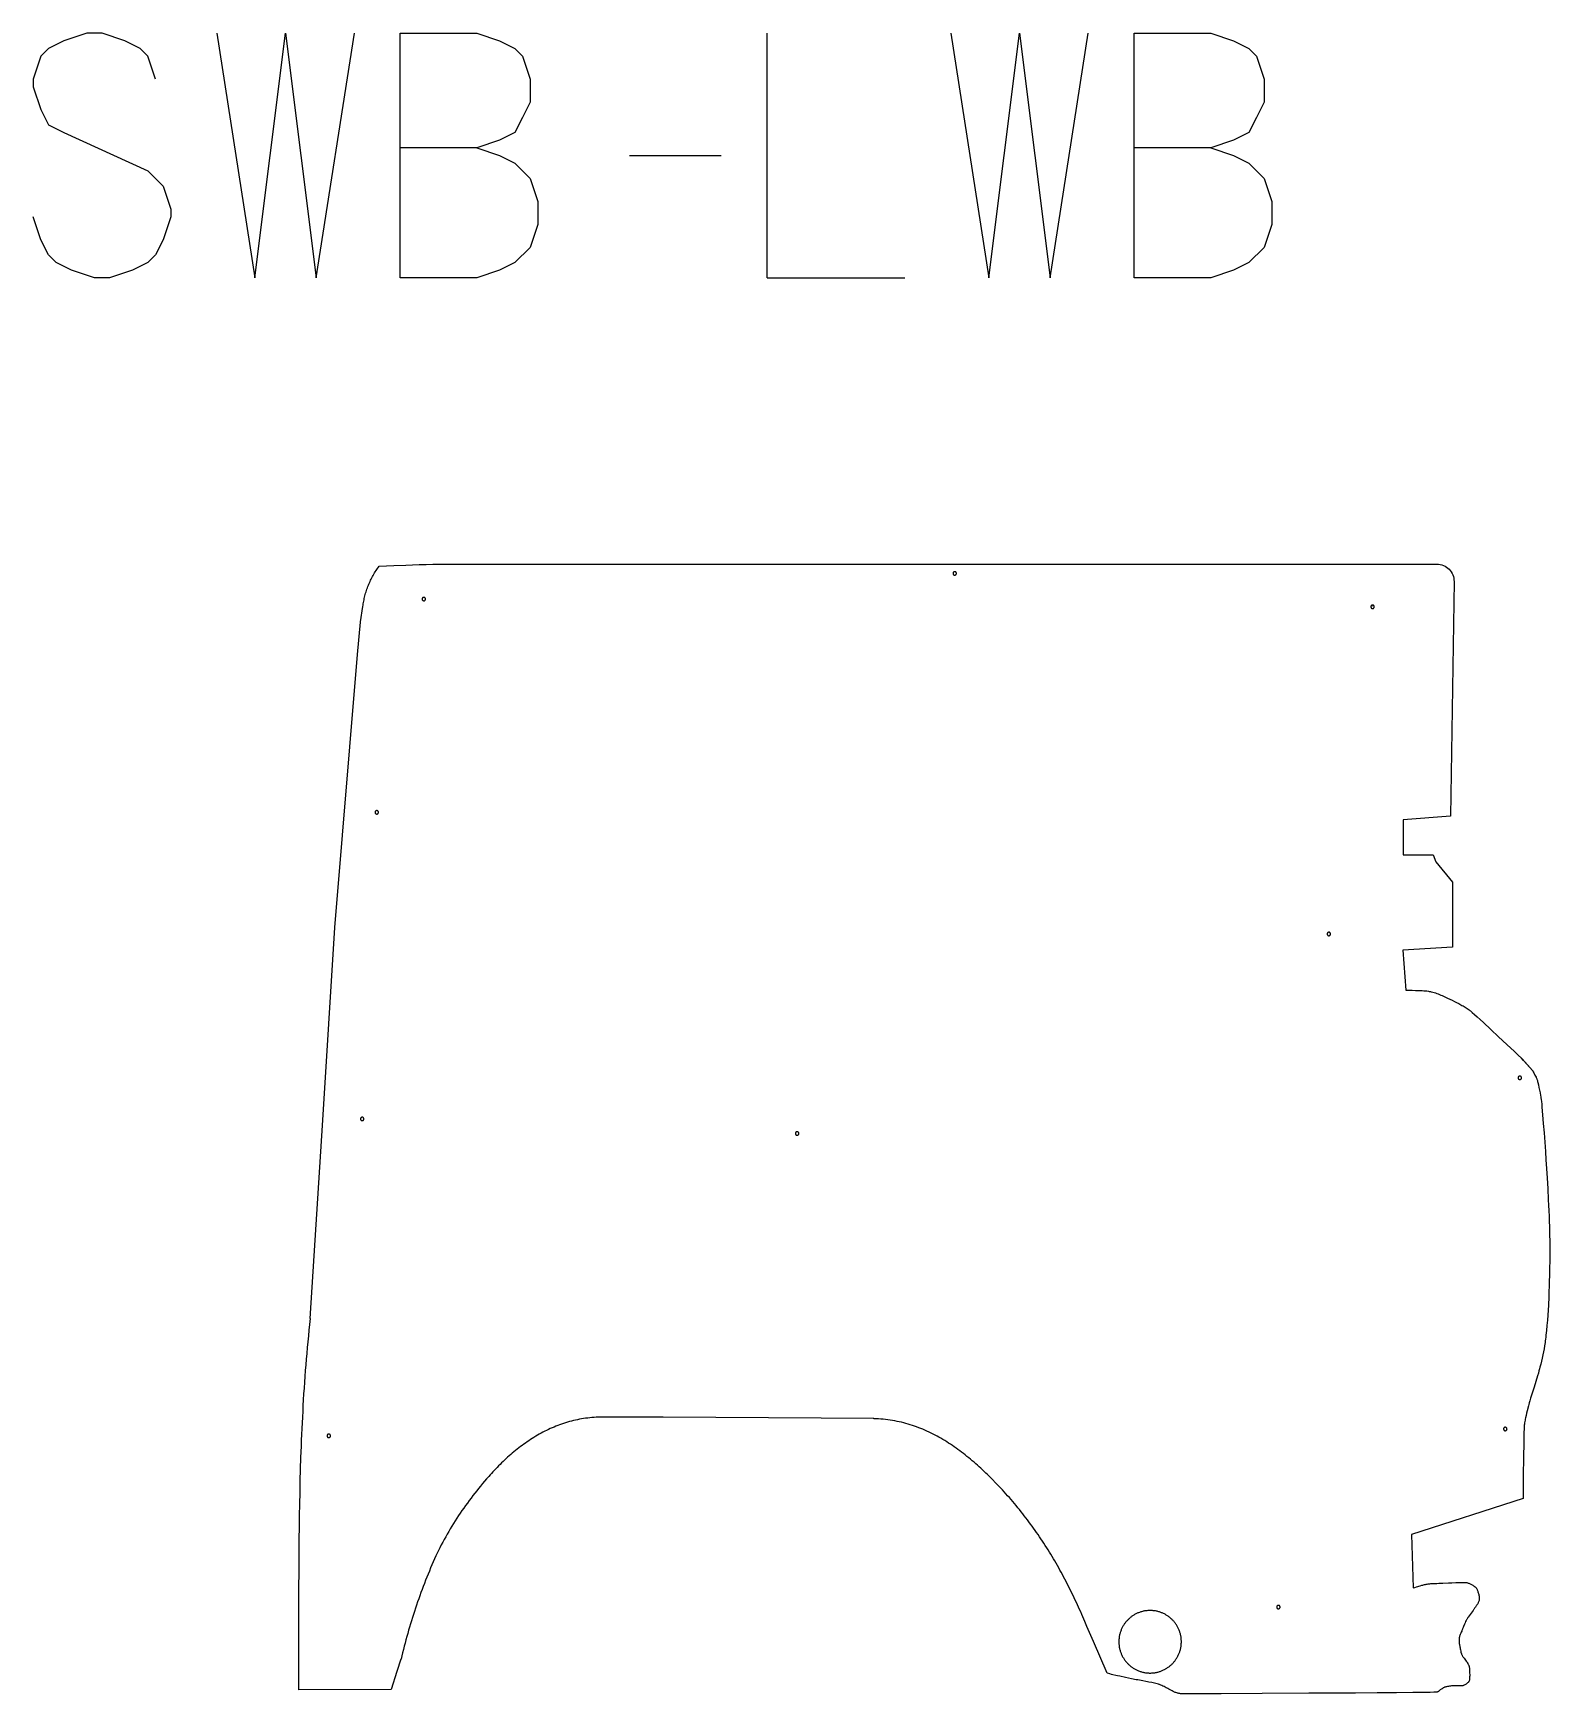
# Model space of a CAD drawing. Extents: x 149 to 7488, y 13 to 7902.
# Drawn here: x 4076 to 5847, y 5963 to 7902 of the extents above; entities that cross this region are included whole.
import ezdxf

# ---------------------------------------------------------------- set-up
doc = ezdxf.new("R2010")
doc.units = 0
doc.layers.add('Default Layer', color=1, linetype='CONTINUOUS')

msp = doc.modelspace()

# ---------------------------------------------------------------- linework, layer by layer
at = {"layer": 'Default Layer'}
for points in [[(4218.6, 7848.2), (4209.7, 7875), (4200.8, 7883.9), (4182.9, 7892.8), (4156.1, 7901.8), (4138.3, 7901.8), (4111.5, 7892.8), (4093.6, 7883.9), (4084.7, 7875), (4075.8, 7848.2), (4075.8, 7839.2), (4084.7, 7812.5), (4093.6, 7794.6), (4111.5, 7785.7), (4209.7, 7741), (4227.6, 7723.2), (4236.5, 7696.4), (4236.5, 7687.4), (4227.6, 7660.6), (4218.6, 7642.8), (4209.7, 7633.9), (4191.8, 7624.9), (4165, 7616), (4147.2, 7616), (4120.4, 7624.9), (4102.5, 7633.9), (4093.6, 7642.8), (4084.7, 7660.6), (4075.8, 7687.4)], [(4290.1, 7901.8), (4334.7, 7616), (4370.4, 7901.8), (4406.1, 7616), (4450.8, 7901.8)], [(4504.4, 7616), (4504.4, 7901.8), (4593.7, 7901.8), (4620.5, 7892.8), (4638.3, 7883.9), (4647.2, 7875), (4656.2, 7848.2), (4656.2, 7821.4), (4647.2, 7803.5), (4638.3, 7785.7), (4620.5, 7776.7), (4593.7, 7767.8), (4504.4, 7767.8)], [(4933, 7616), (4933, 7901.8)], [(5147.3, 7901.8), (5192, 7616), (5227.7, 7901.8), (5263.4, 7616), (5308, 7901.8)], [(5361.6, 7616), (5361.6, 7901.8), (5450.9, 7901.8), (5477.7, 7892.8), (5495.6, 7883.9), (5504.5, 7875), (5513.4, 7848.2), (5513.4, 7821.4), (5504.5, 7803.5), (5495.6, 7785.7), (5477.7, 7776.7), (5450.9, 7767.8), (5361.6, 7767.8)], [(4593.7, 7767.8), (4620.5, 7758.9), (4638.3, 7749.9), (4656.2, 7732.1), (4665.1, 7705.3), (4665.1, 7678.5), (4656.2, 7651.7), (4638.3, 7633.9), (4620.5, 7624.9), (4593.7, 7616), (4504.4, 7616)], [(4772.3, 7758.9), (4879.4, 7758.9)], [(5450.9, 7767.8), (5477.7, 7758.9), (5495.6, 7749.9), (5513.4, 7732.1), (5522.4, 7705.3), (5522.4, 7678.5), (5513.4, 7651.7), (5495.6, 7633.9), (5477.7, 7624.9), (5450.9, 7616), (5361.6, 7616)], [(4933, 7616), (5093.7, 7616)], [(5639.8, 7232.6), (5638.6, 7233.5)], [(5827, 6690.2), (5816.4, 6702.2), (5813.8, 6704.9)], [(4500.6, 5989), (4500.6, 5989)]]:
    msp.add_lwpolyline(points, dxfattribs=at)
msp.add_lwpolyline([(5745.1, 6038.8), (5744.9, 6038.1), (5744.7, 6037.4), (5744.4, 6036.7), (5744.1, 6036), (5743.5, 6034.7), (5743, 6033.6), (5742.6, 6032.7), (5742.3, 6031.9), (5742, 6031), (5741.7, 6030.1), (5741.5, 6029.6), (5741.4, 6029), (5741.3, 6028.5), (5741.2, 6028.1), (5741.1, 6027.4), (5741, 6026.8), (5741, 6026.1), (5741, 6025.4), (5741, 6024.8), (5741, 6024.1), (5741.1, 6023.5), (5741.1, 6022.8), (5741.3, 6021.5), (5741.5, 6020.2), (5741.9, 6017.7), (5742.1, 6016.4), (5742.3, 6015.2), (5742.6, 6014), (5742.9, 6012.7), (5743.2, 6011.5), (5743.6, 6010.3), (5743.8, 6009.7), (5744, 6009.2), (5744.2, 6008.6), (5744.5, 6008), (5744.8, 6007.4), (5745.1, 6006.8), (5745.5, 6006.2), (5745.9, 6005.6), (5746.8, 6004.3), (5747.7, 6003.1), (5749.4, 6000.9), (5750, 6000), (5750.3, 5999.6), (5750.4, 5999.3), (5751.1, 5998.3), (5751.4, 5997.8), (5751.7, 5997.3), (5752, 5996.7), (5752.3, 5996.2), (5752.5, 5995.6), (5752.6, 5995.4), (5752.7, 5995.1), (5752.8, 5994.6), (5752.9, 5994), (5753, 5993.1), (5753, 5992), (5753.1, 5990.8), (5753.2, 5989.5), (5753.3, 5988.1), (5753.3, 5986.7), (5753.4, 5985.2), (5753.4, 5983.8), (5753.3, 5982.4), (5753.3, 5981.1), (5753.2, 5980), (5753.2, 5979.4), (5753.1, 5978.9), (5753, 5978.5), (5752.9, 5978.1), (5752.8, 5977.8), (5752.7, 5977.5), (5752.5, 5977.1), (5752.2, 5976.7), (5751.9, 5976.3), (5751.6, 5976), (5751, 5975.5), (5750.5, 5975), (5750, 5974.7), (5749.7, 5974.4), (5749.3, 5974.1), (5748.4, 5973.6), (5747.6, 5973.2), (5746.8, 5972.8), (5746, 5972.4), (5745.6, 5972.3), (5745.3, 5972.2), (5745, 5972.1), (5744.6, 5972.1), (5743.9, 5972), (5743.2, 5971.9), (5742.5, 5971.9), (5741.8, 5971.9), (5741.1, 5971.9), (5740.4, 5971.9), (5739.6, 5971.9), (5738.7, 5971.9), (5736.5, 5972), (5735.4, 5972), (5734.2, 5972), (5733.1, 5972), (5732, 5971.9), (5731, 5971.8), (5729.8, 5971.6), (5728.7, 5971.4), (5727.6, 5971.2), (5726.5, 5971), (5725.6, 5970.8), (5724.7, 5970.6), (5724.1, 5970.4), (5723.6, 5970.2), (5723, 5969.9), (5722.5, 5969.6), (5722, 5969.4), (5721.1, 5968.7), (5720.1, 5968.1), (5719.9, 5967.9), (5719.6, 5967.7), (5719.1, 5967.3), (5717.9, 5966.3), (5717.2, 5965.8), (5716.9, 5965.5), (5716.5, 5965.3), (5716.2, 5965.1), (5715.8, 5964.9), (5715.5, 5964.7), (5715.1, 5964.6), (5714.8, 5964.6), (5714.1, 5964.5), (5711.5, 5964.5), (5707.3, 5964.4), (5701.8, 5964.3), (5687, 5964.2), (5667.8, 5964), (5645.3, 5963.8), (5620.1, 5963.7), (5565.5, 5963.4), (5510.9, 5963.1), (5463.1, 5962.9), (5443.9, 5962.8), (5429, 5962.8), (5419.3, 5962.8), (5416.6, 5962.8), (5415.6, 5962.8), (5414.7, 5963), (5413.8, 5963.1), (5413, 5963.4), (5412.1, 5963.6), (5411.3, 5963.9), (5410.4, 5964.1), (5409.6, 5964.4), (5408.8, 5964.8), (5407.9, 5965.1), (5407, 5965.6), (5406.1, 5966.1), (5405.1, 5966.6), (5403, 5967.7), (5402, 5968.3), (5401, 5968.8), (5400, 5969.3), (5398.9, 5969.9), (5396.5, 5971.2), (5395.2, 5971.8), (5393.9, 5972.4), (5392.6, 5973), (5392, 5973.3), (5391.3, 5973.5), (5390.7, 5973.7), (5390, 5973.9), (5388.5, 5974.3), (5387, 5974.7), (5385.3, 5975.1), (5383.7, 5975.5), (5382, 5975.8), (5378.7, 5976.5), (5377, 5976.8), (5375.3, 5977.2), (5371.5, 5977.8), (5367.6, 5978.5), (5365.7, 5978.9), (5363.8, 5979.2), (5358.6, 5980.3), (5351.6, 5981.8), (5344.8, 5983.2), (5342.2, 5983.8), (5340.3, 5984.2), (5336.7, 5985.1), (5335, 5985.5), (5333.2, 5986), (5331.7, 5986.4), (5330.2, 5986.9), (5330, 5986.9), (5313.9, 6023.8), (5306.2, 6041.4), (5303.9, 6047), (5302.7, 6049.9), (5301.5, 6052.7), (5300.3, 6055.5), (5299.1, 6058.3), (5297.9, 6061.1), (5296.6, 6063.8), (5295.4, 6066.6), (5294.1, 6069.4), (5292.8, 6072.1), (5291.5, 6074.9), (5290.2, 6077.7), (5288.9, 6080.4), (5287.6, 6083.1), (5286.2, 6085.8), (5284.8, 6088.6), (5283.5, 6091.3), (5282.1, 6094), (5280.7, 6096.7), (5279.2, 6099.3), (5277.8, 6102), (5276.3, 6104.7), (5274.9, 6107.3), (5273.4, 6110), (5271.9, 6112.6), (5270.4, 6115.3), (5268.8, 6117.9), (5267.3, 6120.5), (5265.7, 6123.1), (5264.2, 6125.7), (5262.6, 6128.3), (5261, 6130.8), (5259.4, 6133.4), (5257.7, 6136), (5256.1, 6138.5), (5254.4, 6141), (5252.7, 6143.6), (5251, 6146.1), (5249.3, 6148.6), (5247.6, 6151.1), (5245.9, 6153.6), (5244.1, 6156), (5242.3, 6158.5), (5240.5, 6160.9), (5238.7, 6163.4), (5236.9, 6165.8), (5235.1, 6168.2), (5233.2, 6170.6), (5231.4, 6173), (5229.5, 6175.4), (5227.6, 6177.8), (5225.6, 6180.1), (5223.7, 6182.5), (5221.8, 6184.8), (5219.8, 6187.2), (5217.8, 6189.5), (5215.8, 6191.8), (5213.8, 6194.1), (5211.8, 6196.3), (5209.7, 6198.6), (5207.6, 6200.8), (5205.5, 6203.1), (5203.4, 6205.3), (5199.7, 6209.2), (5196, 6213), (5194.1, 6214.9), (5192.2, 6216.8), (5190.2, 6218.7), (5188.3, 6220.5), (5186.4, 6222.4), (5184.4, 6224.2), (5182.4, 6226.1), (5180.5, 6227.9), (5178.5, 6229.7), (5176.5, 6231.4), (5174.5, 6233.2), (5172.4, 6234.9), (5170.4, 6236.6), (5168.3, 6238.3), (5166.3, 6240), (5164.2, 6241.7), (5162.1, 6243.3), (5160, 6244.9), (5157.9, 6246.5), (5155.7, 6248.1), (5153.6, 6249.7), (5151.4, 6251.2), (5149.3, 6252.7), (5147.1, 6254.1), (5144.9, 6255.6), (5142.6, 6257), (5140.4, 6258.4), (5138.2, 6259.7), (5135.9, 6261.1), (5133.6, 6262.4), (5131.3, 6263.6), (5129, 6264.9), (5126.7, 6266.1), (5124.3, 6267.2), (5122, 6268.4), (5119.6, 6269.5), (5117.2, 6270.5), (5114.8, 6271.6), (5112.4, 6272.6), (5109.9, 6273.5), (5107.5, 6274.5), (5105, 6275.3), (5102.5, 6276.2), (5100, 6277), (5097.5, 6277.7), (5094.9, 6278.5), (5092.4, 6279.1), (5089.8, 6279.8), (5087.2, 6280.4), (5084.6, 6280.9), (5081.9, 6281.4), (5079.3, 6281.9), (5076.6, 6282.3), (5073.9, 6282.7), (5071.2, 6283), (5068.5, 6283.3), (5065.8, 6283.5), (5063, 6283.7), (5060.2, 6283.8), (5057.4, 6283.9), (5057.4, 6284.2), (4811.5, 6285.7), (4740.7, 6285.7), (4738.2, 6285.7), (4735.7, 6285.7), (4733.2, 6285.6), (4730.7, 6285.4), (4728.3, 6285.3), (4725.8, 6285), (4723.4, 6284.8), (4720.9, 6284.5), (4718.5, 6284.1), (4716.1, 6283.7), (4713.7, 6283.3), (4711.4, 6282.8), (4709, 6282.3), (4706.7, 6281.8), (4704.3, 6281.2), (4702, 6280.6), (4699.7, 6279.9), (4697.4, 6279.2), (4695.1, 6278.5), (4692.9, 6277.7), (4690.6, 6276.9), (4688.4, 6276.1), (4686.2, 6275.2), (4684, 6274.3), (4681.8, 6273.3), (4679.6, 6272.4), (4677.4, 6271.4), (4675.3, 6270.3), (4673.1, 6269.3), (4671, 6268.2), (4668.9, 6267), (4666.8, 6265.9), (4664.7, 6264.7), (4662.7, 6263.5), (4660.6, 6262.2), (4658.6, 6261), (4656.5, 6259.7), (4654.5, 6258.3), (4652.5, 6257), (4650.6, 6255.6), (4648.6, 6254.2), (4646.7, 6252.8), (4644.7, 6251.4), (4642.8, 6249.9), (4640.9, 6248.4), (4639, 6246.9), (4637.1, 6245.3), (4635.3, 6243.8), (4633.4, 6242.2), (4631.6, 6240.6), (4629.8, 6239), (4628, 6237.4), (4626.2, 6235.7), (4624.5, 6234), (4622.7, 6232.4), (4621, 6230.7), (4619.3, 6228.9), (4617.6, 6227.2), (4615.9, 6225.4), (4614.2, 6223.7), (4612.5, 6221.9), (4610.9, 6220.1), (4609.3, 6218.3), (4607.7, 6216.5), (4605.3, 6213.7), (4602.9, 6211), (4600.6, 6208.2), (4598.3, 6205.4), (4596, 6202.6), (4593.7, 6199.8), (4591.5, 6197), (4589.3, 6194.2), (4587.1, 6191.3), (4584.9, 6188.4), (4582.8, 6185.5), (4580.6, 6182.6), (4578.6, 6179.7), (4576.5, 6176.7), (4574.5, 6173.7), (4572.5, 6170.8), (4570.5, 6167.8), (4568.5, 6164.7), (4566.6, 6161.7), (4564.7, 6158.6), (4562.9, 6155.5), (4561.1, 6152.4), (4559.3, 6149.3), (4557.5, 6146.2), (4555.8, 6143), (4554.1, 6139.8), (4552.4, 6136.7), (4550.8, 6133.4), (4549.2, 6130.2), (4547.6, 6126.9), (4546.1, 6123.7), (4544.6, 6120.3), (4543, 6116.8), (4541.5, 6113.2), (4539.9, 6109.7), (4538.4, 6106.1), (4537, 6102.5), (4535.5, 6098.9), (4534.1, 6095.3), (4532.7, 6091.7), (4531.3, 6088.1), (4529.9, 6084.5), (4528.6, 6080.9), (4527.3, 6077.3), (4526, 6073.6), (4524.7, 6070), (4523.4, 6066.4), (4522.2, 6062.7), (4521, 6059), (4519.8, 6055.4), (4518.7, 6051.7), (4517.5, 6048), (4516.4, 6044.3), (4515.3, 6040.6), (4514.2, 6036.9), (4513.1, 6033.2), (4512.1, 6029.5), (4511.1, 6025.8), (4510.1, 6022), (4509.1, 6018.3), (4508.2, 6014.5), (4507.2, 6010.8), (4506.3, 6007), (4505.4, 6003.2), (4505.2, 6003.3), (4500.6, 5989), (4493.7, 5967.7), (4385.8, 5967.4), (4385.8, 5980.9), (4385.9, 5994.5), (4386, 6021.6), (4386, 6048.7), (4386.1, 6075.9), (4386.1, 6089.4), (4386.2, 6103), (4386.3, 6116.5), (4386.4, 6130.1), (4386.5, 6143.7), (4386.7, 6157.2), (4386.8, 6170.8), (4387.1, 6184.3), (4387.4, 6197.9), (4387.7, 6211.4), (4388, 6225), (4388.5, 6238.5), (4388.7, 6245.3), (4389, 6252.1), (4389.2, 6258.9), (4389.5, 6265.6), (4389.8, 6272.4), (4390.2, 6279.2), (4390.5, 6285.9), (4390.9, 6292.7), (4391.2, 6299.5), (4391.6, 6306.2), (4392, 6313), (4392.5, 6319.8), (4392.9, 6326.5), (4393.4, 6333.3), (4393.9, 6340.1), (4394.5, 6346.8), (4395, 6353.6), (4395.6, 6360.3), (4396.2, 6367.1), (4396.8, 6373.9), (4397.5, 6380.6), (4398.1, 6387.4), (4398.9, 6394.1), (4399.6, 6400.9), (4399.4, 6400.9), (4414, 6632.5), (4428.2, 6857.7), (4454.5, 7176.3), (4457.9, 7213.9), (4458, 7214.5), (4460.9, 7232.2), (4461.1, 7233.8), (4461.3, 7235.4), (4461.5, 7237), (4461.8, 7238.6), (4462.1, 7240.2), (4462.4, 7241.8), (4462.8, 7243.3), (4463.2, 7244.9), (4463.6, 7246.4), (4464, 7248), (4464.5, 7249.5), (4465, 7251.1), (4465.5, 7252.6), (4466, 7254.1), (4466.6, 7255.6), (4467.2, 7257.1), (4467.8, 7258.6), (4468.4, 7260.1), (4469.1, 7261.5), (4469.8, 7263), (4470.5, 7264.4), (4471.2, 7265.9), (4472, 7267.3), (4472.8, 7268.7), (4473.6, 7270.1), (4474.4, 7271.5), (4475.3, 7272.9), (4476.1, 7274.2), (4477, 7275.6), (4478, 7276.9), (4478.9, 7278.2), (4479.9, 7279.5), (4488.4, 7279.8), (4496.9, 7280.1), (4511.1, 7280.7), (4518.9, 7281), (4526.7, 7281.2), (4534.5, 7281.4), (4542.3, 7281.6), (4548.1, 7281.7), (4551.3, 7281.7), (4557.2, 7281.7), (4570.8, 7281.7), (4584.4, 7281.8), (4607.9, 7281.8), (4631.4, 7281.8), (4685.3, 7281.7), (4739.1, 7281.7), (4793, 7281.6), (4846.9, 7281.6), (5151.5, 7281.6), (5715.1, 7281.8, -0.418814), (5735.1, 7261.5), (5730.9, 6987.6), (5675.7, 6983.4), (5675.7, 6942.5), (5710.8, 6942.5), (5714, 6934.2), (5733.4, 6910.4), (5733.4, 6834.4), (5675.2, 6831.2), (5678.7, 6784.5), (5680.6, 6784.4), (5682.5, 6784.3), (5684.4, 6784.2), (5686.4, 6784.2), (5690.3, 6784.1), (5694.2, 6784), (5696.1, 6783.9), (5698, 6783.8), (5699.9, 6783.7), (5701.7, 6783.5), (5703.5, 6783.4), (5705.3, 6783.1), (5706.2, 6783), (5707, 6782.8), (5707.8, 6782.7), (5708.6, 6782.5), (5710.2, 6782.1), (5711.8, 6781.6), (5713.5, 6781.1), (5715.1, 6780.5), (5716.7, 6779.9), (5718.3, 6779.3), (5719.9, 6778.7), (5721.4, 6778), (5723, 6777.3), (5724.5, 6776.6), (5727.5, 6775.2), (5732.9, 6772.5), (5735.5, 6771.2), (5738.1, 6770), (5740.6, 6768.7), (5743.1, 6767.3), (5744.4, 6766.6), (5745.6, 6765.9), (5746.8, 6765.2), (5748.1, 6764.5), (5749.3, 6763.7), (5750.5, 6762.9), (5751.6, 6762.1), (5752.8, 6761.3), (5753.4, 6760.8), (5754.3, 6760.2), (5755.2, 6759.3), (5756.3, 6758.4), (5759, 6756.1), (5762.1, 6753.3), (5765.6, 6750.1), (5769.4, 6746.5), (5778, 6738.5), (5787.2, 6729.9), (5796.6, 6721.1), (5805.6, 6712.6), (5809.9, 6708.6), (5813.8, 6704.9), (5814.2, 6704.6), (5814.6, 6704.3), (5820.8, 6697.3), (5826.9, 6690.4), (5826.9, 6690.3), (5827, 6690.2), (5827.6, 6689), (5828.3, 6687.8), (5829.6, 6685.3), (5830.3, 6684.1), (5830.9, 6682.8), (5831.2, 6682.2), (5831.5, 6681.6), (5831.7, 6680.9), (5831.9, 6680.3), (5832.2, 6679.6), (5832.5, 6678.7), (5832.7, 6677.6), (5833, 6676.5), (5833.7, 6673.8), (5834.3, 6670.9), (5835, 6667.7), (5835.6, 6664.6), (5836.2, 6661.5), (5836.4, 6660), (5836.6, 6658.6), (5836.9, 6656.8), (5837.1, 6654.3), (5837.5, 6651.2), (5837.8, 6647.6), (5838.6, 6638.8), (5839.4, 6628.7), (5840.3, 6617.8), (5841.1, 6606.7), (5841.9, 6596), (5842.5, 6586.2), (5843.2, 6576.3), (5843.8, 6564.9), (5844.5, 6552.6), (5845.2, 6539.7), (5845.5, 6533.3), (5845.8, 6526.8), (5846.1, 6520.5), (5846.3, 6514.4), (5846.5, 6508.4), (5846.7, 6502.7), (5846.8, 6497.4), (5846.9, 6492.4), (5846.9, 6487.6), (5847, 6482.5), (5847, 6477.3), (5846.9, 6472), (5846.9, 6466.6), (5846.8, 6461.2), (5846.7, 6455.8), (5846.5, 6450.5), (5846.4, 6445.3), (5846.3, 6440.3), (5846, 6431.1), (5845.8, 6426.9), (5845.7, 6423), (5845.5, 6419.6), (5845.3, 6416.6), (5845, 6410.9), (5844.6, 6405), (5844.1, 6398.9), (5843.6, 6392.9), (5843.1, 6387.1), (5842.5, 6381.7), (5842.2, 6379.2), (5841.9, 6376.9), (5841.7, 6374.8), (5841.4, 6372.8), (5840.8, 6369.2), (5840.2, 6365.6), (5839.5, 6362), (5838.8, 6358.4), (5838.1, 6354.8), (5837.3, 6351.2), (5836.4, 6347.6), (5835.5, 6344), (5835, 6342.1), (5834.3, 6339.7), (5833.6, 6337), (5832.7, 6334), (5830.7, 6327.6), (5828.6, 6320.7), (5826.5, 6314), (5824.5, 6307.8), (5823.7, 6305), (5823, 6302.6), (5822.4, 6300.6), (5821.9, 6298.9), (5820.5, 6293.3), (5819.9, 6290.5), (5819.2, 6287.7), (5818.6, 6284.9), (5818.3, 6283.5), (5818.1, 6282.1), (5817.8, 6280.7), (5817.6, 6279.3), (5817.4, 6277.8), (5817.2, 6276.4), (5817.2, 6275.6), (5817.1, 6274.5), (5817, 6271.7), (5816.8, 6268.1), (5816.7, 6263.8), (5816.6, 6258.9), (5816.5, 6253.5), (5816.3, 6241.4), (5816, 6215.1), (5815.9, 6202.3), (5815.7, 6190.7), (5685.4, 6148.8), (5687.3, 6086.4), (5689.4, 6087), (5691.4, 6087.6), (5695.5, 6088.9), (5697.6, 6089.5), (5698.6, 6089.8), (5699.6, 6090), (5700.7, 6090.3), (5701.7, 6090.5), (5702.7, 6090.7), (5703.8, 6090.9), (5704.9, 6091.1), (5705.9, 6091.2), (5707, 6091.3), (5708.2, 6091.4), (5709.3, 6091.5), (5710.4, 6091.5), (5712.7, 6091.6), (5715.1, 6091.7), (5717.4, 6091.8), (5719.7, 6091.8), (5722, 6091.9), (5728.5, 6092.2), (5732.7, 6092.4), (5737.1, 6092.6), (5741.3, 6092.7), (5745, 6092.8), (5746.5, 6092.8), (5747.8, 6092.8), (5748.7, 6092.8), (5749.1, 6092.8), (5749.3, 6092.7), (5750.2, 6092.6), (5751, 6092.4), (5751.8, 6092.1), (5752.6, 6091.8), (5753.3, 6091.5), (5754.1, 6091.1), (5754.9, 6090.8), (5755.6, 6090.4), (5756.4, 6089.9), (5757.2, 6089.5), (5758, 6089), (5758.8, 6088.4), (5759.2, 6088.1), (5759.5, 6087.8), (5759.9, 6087.5), (5760.3, 6087.2), (5760.6, 6086.8), (5760.9, 6086.5), (5761.2, 6086.1), (5761.4, 6085.7), (5761.7, 6085.3), (5762, 6084.7), (5762.3, 6084.1), (5762.5, 6083.3), (5762.8, 6082.5), (5763.1, 6081.7), (5763.4, 6080.8), (5763.6, 6079.8), (5763.9, 6078.8), (5764.1, 6077.9), (5764.3, 6076.9), (5764.4, 6075.9), (5764.5, 6075), (5764.5, 6074), (5764.5, 6073.6), (5764.5, 6073.2), (5764.5, 6072.8), (5764.4, 6072.4), (5764.3, 6072), (5764.3, 6071.6), (5764.1, 6070.9), (5763.8, 6070.1), (5763.5, 6069.4), (5763.2, 6068.7), (5762.8, 6068), (5762.4, 6067.3), (5761.9, 6066.7), (5761.5, 6066), (5761, 6065.4), (5760.1, 6064.1), (5759.1, 6062.8), (5758.7, 6062.1), (5758.3, 6061.4), (5757.8, 6060.8), (5757.4, 6060), (5756.3, 6058.6), (5755.2, 6057), (5754.1, 6055.5), (5752.9, 6053.9), (5751.8, 6052.4), (5751.3, 6051.7), (5750.9, 6051), (5750.4, 6050.3), (5750, 6049.6), (5749.7, 6049), (5749.3, 6048.3), (5748.7, 6047), (5748, 6045.6), (5747.4, 6044.2), (5746.3, 6041.5), (5745.7, 6040.1), (5745.1, 6038.8)], format="xyb", close=True, dxfattribs=at)
for points in [[(5150, 7271), (5150, 7270.8), (5150, 7270.6), (5150, 7270.4), (5150.1, 7270.2), (5150.2, 7270), (5150.3, 7269.9), (5150.4, 7269.7), (5150.5, 7269.6), (5150.7, 7269.5), (5150.8, 7269.3), (5151, 7269.2), (5151.2, 7269.2), (5151.4, 7269.1), (5151.6, 7269), (5151.8, 7269), (5152, 7269), (5152.2, 7269), (5152.4, 7269), (5152.6, 7269.1), (5152.7, 7269.2), (5152.9, 7269.2), (5153.1, 7269.3), (5153.2, 7269.5), (5153.4, 7269.6), (5153.5, 7269.7), (5153.6, 7269.9), (5153.7, 7270), (5153.8, 7270.2), (5153.9, 7270.4), (5153.9, 7270.6), (5153.9, 7270.8), (5154, 7271), (5153.9, 7271.2), (5153.9, 7271.4), (5153.9, 7271.6), (5153.8, 7271.8), (5153.7, 7272), (5153.6, 7272.1), (5153.5, 7272.3), (5153.4, 7272.4), (5153.2, 7272.5), (5153.1, 7272.7), (5152.9, 7272.8), (5152.7, 7272.8), (5152.6, 7272.9), (5152.4, 7273), (5152.2, 7273), (5152, 7273), (5151.8, 7273), (5151.6, 7273), (5151.4, 7272.9), (5151.2, 7272.8), (5151, 7272.8), (5150.8, 7272.7), (5150.7, 7272.5), (5150.5, 7272.4), (5150.4, 7272.3), (5150.3, 7272.1), (5150.2, 7272), (5150.1, 7271.8), (5150, 7271.6), (5150, 7271.4), (5150, 7271.2), (5150, 7271)], [(4530, 7241), (4530, 7240.8), (4530, 7240.6), (4530, 7240.4), (4530.1, 7240.2), (4530.2, 7240), (4530.3, 7239.9), (4530.4, 7239.7), (4530.5, 7239.6), (4530.7, 7239.5), (4530.8, 7239.3), (4531, 7239.2), (4531.2, 7239.2), (4531.4, 7239.1), (4531.6, 7239), (4531.8, 7239), (4532, 7239), (4532.2, 7239), (4532.4, 7239), (4532.6, 7239.1), (4532.7, 7239.2), (4532.9, 7239.2), (4533.1, 7239.3), (4533.2, 7239.5), (4533.4, 7239.6), (4533.5, 7239.7), (4533.6, 7239.9), (4533.7, 7240), (4533.8, 7240.2), (4533.9, 7240.4), (4533.9, 7240.6), (4533.9, 7240.8), (4534, 7241), (4533.9, 7241.2), (4533.9, 7241.4), (4533.9, 7241.6), (4533.8, 7241.8), (4533.7, 7242), (4533.6, 7242.1), (4533.5, 7242.3), (4533.4, 7242.4), (4533.2, 7242.5), (4533.1, 7242.7), (4532.9, 7242.8), (4532.7, 7242.8), (4532.6, 7242.9), (4532.4, 7243), (4532.2, 7243), (4532, 7243), (4531.8, 7243), (4531.6, 7243), (4531.4, 7242.9), (4531.2, 7242.8), (4531, 7242.8), (4530.8, 7242.7), (4530.7, 7242.5), (4530.5, 7242.4), (4530.4, 7242.3), (4530.3, 7242.1), (4530.2, 7242), (4530.1, 7241.8), (4530, 7241.6), (4530, 7241.4), (4530, 7241.2), (4530, 7241)], [(5638, 7232), (5638, 7231.8), (5638, 7231.6), (5638, 7231.4), (5638.1, 7231.2), (5638.2, 7231), (5638.3, 7230.9), (5638.4, 7230.7), (5638.5, 7230.6), (5638.7, 7230.5), (5638.8, 7230.3), (5639, 7230.2), (5639.2, 7230.2), (5639.4, 7230.1), (5639.6, 7230), (5639.8, 7230), (5640, 7230), (5640.2, 7230), (5640.4, 7230), (5640.6, 7230.1), (5640.7, 7230.2), (5640.9, 7230.2), (5641.1, 7230.3), (5641.2, 7230.5), (5641.4, 7230.6), (5641.5, 7230.7), (5641.6, 7230.9), (5641.7, 7231), (5641.8, 7231.2), (5641.9, 7231.4), (5641.9, 7231.6), (5641.9, 7231.8), (5642, 7232), (5641.9, 7232.2), (5641.9, 7232.4), (5641.9, 7232.6), (5641.8, 7232.8), (5641.7, 7233), (5641.6, 7233.1), (5641.5, 7233.3), (5641.4, 7233.4), (5641.2, 7233.5), (5641.1, 7233.7), (5640.9, 7233.8), (5640.7, 7233.8), (5640.6, 7233.9), (5640.4, 7234), (5640.2, 7234), (5640, 7234), (5639.8, 7234), (5639.6, 7234), (5639.4, 7233.9), (5639.2, 7233.8), (5639, 7233.8), (5638.8, 7233.7), (5638.7, 7233.5), (5638.5, 7233.4), (5638.4, 7233.3), (5638.3, 7233.1), (5638.2, 7233), (5638.1, 7232.8), (5638, 7232.6), (5638, 7232.4), (5638, 7232.2), (5638, 7232)], [(4475, 6992), (4475, 6991.8), (4475, 6991.6), (4475, 6991.4), (4475.1, 6991.2), (4475.2, 6991), (4475.3, 6990.9), (4475.4, 6990.7), (4475.5, 6990.6), (4475.7, 6990.5), (4475.8, 6990.3), (4476, 6990.2), (4476.2, 6990.2), (4476.4, 6990.1), (4476.6, 6990), (4476.8, 6990), (4477, 6990), (4477.2, 6990), (4477.4, 6990), (4477.6, 6990.1), (4477.7, 6990.2), (4477.9, 6990.2), (4478.1, 6990.3), (4478.2, 6990.5), (4478.4, 6990.6), (4478.5, 6990.7), (4478.6, 6990.9), (4478.7, 6991), (4478.8, 6991.2), (4478.9, 6991.4), (4478.9, 6991.6), (4478.9, 6991.8), (4479, 6992), (4478.9, 6992.2), (4478.9, 6992.4), (4478.9, 6992.6), (4478.8, 6992.8), (4478.7, 6993), (4478.6, 6993.1), (4478.5, 6993.3), (4478.4, 6993.4), (4478.2, 6993.5), (4478.1, 6993.7), (4477.9, 6993.8), (4477.7, 6993.8), (4477.6, 6993.9), (4477.4, 6994), (4477.2, 6994), (4477, 6994), (4476.8, 6994), (4476.6, 6994), (4476.4, 6993.9), (4476.2, 6993.8), (4476, 6993.8), (4475.8, 6993.7), (4475.7, 6993.5), (4475.5, 6993.4), (4475.4, 6993.3), (4475.3, 6993.1), (4475.2, 6993), (4475.1, 6992.8), (4475, 6992.6), (4475, 6992.4), (4475, 6992.2), (4475, 6992)], [(5587, 6850), (5587, 6849.8), (5587, 6849.6), (5587, 6849.4), (5587.1, 6849.2), (5587.2, 6849), (5587.3, 6848.9), (5587.4, 6848.7), (5587.5, 6848.6), (5587.7, 6848.5), (5587.8, 6848.3), (5588, 6848.2), (5588.2, 6848.2), (5588.4, 6848.1), (5588.6, 6848), (5588.8, 6848), (5589, 6848), (5589.2, 6848), (5589.4, 6848), (5589.6, 6848.1), (5589.7, 6848.2), (5589.9, 6848.2), (5590.1, 6848.3), (5590.2, 6848.5), (5590.4, 6848.6), (5590.5, 6848.7), (5590.6, 6848.9), (5590.7, 6849), (5590.8, 6849.2), (5590.9, 6849.4), (5590.9, 6849.6), (5590.9, 6849.8), (5591, 6850), (5590.9, 6850.2), (5590.9, 6850.4), (5590.9, 6850.6), (5590.8, 6850.8), (5590.7, 6851), (5590.6, 6851.1), (5590.5, 6851.3), (5590.4, 6851.4), (5590.2, 6851.5), (5590.1, 6851.7), (5589.9, 6851.8), (5589.7, 6851.8), (5589.6, 6851.9), (5589.4, 6852), (5589.2, 6852), (5589, 6852), (5588.8, 6852), (5588.6, 6852), (5588.4, 6851.9), (5588.2, 6851.8), (5588, 6851.8), (5587.8, 6851.7), (5587.7, 6851.5), (5587.5, 6851.4), (5587.4, 6851.3), (5587.3, 6851.1), (5587.2, 6851), (5587.1, 6850.8), (5587, 6850.6), (5587, 6850.4), (5587, 6850.2), (5587, 6850)], [(5810, 6682), (5810, 6681.8), (5810, 6681.6), (5810, 6681.4), (5810.1, 6681.2), (5810.2, 6681), (5810.3, 6680.9), (5810.4, 6680.7), (5810.5, 6680.6), (5810.7, 6680.5), (5810.8, 6680.3), (5811, 6680.2), (5811.2, 6680.2), (5811.4, 6680.1), (5811.6, 6680), (5811.8, 6680), (5812, 6680), (5812.2, 6680), (5812.4, 6680), (5812.6, 6680.1), (5812.7, 6680.2), (5812.9, 6680.2), (5813.1, 6680.3), (5813.2, 6680.5), (5813.4, 6680.6), (5813.5, 6680.7), (5813.6, 6680.9), (5813.7, 6681), (5813.8, 6681.2), (5813.9, 6681.4), (5813.9, 6681.6), (5813.9, 6681.8), (5814, 6682), (5813.9, 6682.2), (5813.9, 6682.4), (5813.9, 6682.6), (5813.8, 6682.8), (5813.7, 6683), (5813.6, 6683.1), (5813.5, 6683.3), (5813.4, 6683.4), (5813.2, 6683.5), (5813.1, 6683.7), (5812.9, 6683.8), (5812.7, 6683.8), (5812.6, 6683.9), (5812.4, 6684), (5812.2, 6684), (5812, 6684), (5811.8, 6684), (5811.6, 6684), (5811.4, 6683.9), (5811.2, 6683.8), (5811, 6683.8), (5810.8, 6683.7), (5810.7, 6683.5), (5810.5, 6683.4), (5810.4, 6683.3), (5810.3, 6683.1), (5810.2, 6683), (5810.1, 6682.8), (5810, 6682.6), (5810, 6682.4), (5810, 6682.2), (5810, 6682)], [(4458, 6634), (4458, 6633.8), (4458, 6633.6), (4458, 6633.4), (4458.1, 6633.2), (4458.2, 6633), (4458.3, 6632.9), (4458.4, 6632.7), (4458.5, 6632.6), (4458.7, 6632.5), (4458.8, 6632.3), (4459, 6632.2), (4459.2, 6632.2), (4459.4, 6632.1), (4459.6, 6632), (4459.8, 6632), (4460, 6632), (4460.2, 6632), (4460.4, 6632), (4460.6, 6632.1), (4460.7, 6632.2), (4460.9, 6632.2), (4461.1, 6632.3), (4461.2, 6632.5), (4461.4, 6632.6), (4461.5, 6632.7), (4461.6, 6632.9), (4461.7, 6633), (4461.8, 6633.2), (4461.9, 6633.4), (4461.9, 6633.6), (4461.9, 6633.8), (4462, 6634), (4461.9, 6634.2), (4461.9, 6634.4), (4461.9, 6634.6), (4461.8, 6634.8), (4461.7, 6635), (4461.6, 6635.1), (4461.5, 6635.3), (4461.4, 6635.4), (4461.2, 6635.5), (4461.1, 6635.7), (4460.9, 6635.8), (4460.7, 6635.8), (4460.6, 6635.9), (4460.4, 6636), (4460.2, 6636), (4460, 6636), (4459.8, 6636), (4459.6, 6636), (4459.4, 6635.9), (4459.2, 6635.8), (4459, 6635.8), (4458.8, 6635.7), (4458.7, 6635.5), (4458.5, 6635.4), (4458.4, 6635.3), (4458.3, 6635.1), (4458.2, 6635), (4458.1, 6634.8), (4458, 6634.6), (4458, 6634.4), (4458, 6634.2), (4458, 6634)], [(4966, 6617), (4966, 6616.8), (4966, 6616.6), (4966, 6616.4), (4966.1, 6616.2), (4966.2, 6616), (4966.3, 6615.9), (4966.4, 6615.7), (4966.5, 6615.6), (4966.7, 6615.5), (4966.8, 6615.3), (4967, 6615.2), (4967.2, 6615.2), (4967.4, 6615.1), (4967.6, 6615), (4967.8, 6615), (4968, 6615), (4968.2, 6615), (4968.4, 6615), (4968.6, 6615.1), (4968.7, 6615.2), (4968.9, 6615.2), (4969.1, 6615.3), (4969.2, 6615.5), (4969.4, 6615.6), (4969.5, 6615.7), (4969.6, 6615.9), (4969.7, 6616), (4969.8, 6616.2), (4969.9, 6616.4), (4969.9, 6616.6), (4969.9, 6616.8), (4970, 6617), (4969.9, 6617.2), (4969.9, 6617.4), (4969.9, 6617.6), (4969.8, 6617.8), (4969.7, 6618), (4969.6, 6618.1), (4969.5, 6618.3), (4969.4, 6618.4), (4969.2, 6618.5), (4969.1, 6618.7), (4968.9, 6618.8), (4968.7, 6618.8), (4968.6, 6618.9), (4968.4, 6619), (4968.2, 6619), (4968, 6619), (4967.8, 6619), (4967.6, 6619), (4967.4, 6618.9), (4967.2, 6618.8), (4967, 6618.8), (4966.8, 6618.7), (4966.7, 6618.5), (4966.5, 6618.4), (4966.4, 6618.3), (4966.3, 6618.1), (4966.2, 6618), (4966.1, 6617.8), (4966, 6617.6), (4966, 6617.4), (4966, 6617.2), (4966, 6617)], [(4419, 6264), (4419, 6263.8), (4419, 6263.6), (4419, 6263.4), (4419.1, 6263.2), (4419.2, 6263), (4419.3, 6262.9), (4419.4, 6262.7), (4419.5, 6262.6), (4419.7, 6262.5), (4419.8, 6262.3), (4420, 6262.2), (4420.2, 6262.2), (4420.4, 6262.1), (4420.6, 6262), (4420.8, 6262), (4421, 6262), (4421.2, 6262), (4421.4, 6262), (4421.6, 6262.1), (4421.7, 6262.2), (4421.9, 6262.2), (4422.1, 6262.3), (4422.2, 6262.5), (4422.4, 6262.6), (4422.5, 6262.7), (4422.6, 6262.9), (4422.7, 6263), (4422.8, 6263.2), (4422.9, 6263.4), (4422.9, 6263.6), (4422.9, 6263.8), (4423, 6264), (4422.9, 6264.2), (4422.9, 6264.4), (4422.9, 6264.6), (4422.8, 6264.8), (4422.7, 6265), (4422.6, 6265.1), (4422.5, 6265.3), (4422.4, 6265.4), (4422.2, 6265.5), (4422.1, 6265.7), (4421.9, 6265.8), (4421.7, 6265.8), (4421.6, 6265.9), (4421.4, 6266), (4421.2, 6266), (4421, 6266), (4420.8, 6266), (4420.6, 6266), (4420.4, 6265.9), (4420.2, 6265.8), (4420, 6265.8), (4419.8, 6265.7), (4419.7, 6265.5), (4419.5, 6265.4), (4419.4, 6265.3), (4419.3, 6265.1), (4419.2, 6265), (4419.1, 6264.8), (4419, 6264.6), (4419, 6264.4), (4419, 6264.2), (4419, 6264)], [(5793, 6272), (5793, 6271.8), (5793, 6271.6), (5793, 6271.4), (5793.1, 6271.2), (5793.2, 6271), (5793.3, 6270.9), (5793.4, 6270.7), (5793.5, 6270.6), (5793.7, 6270.5), (5793.8, 6270.3), (5794, 6270.2), (5794.2, 6270.2), (5794.4, 6270.1), (5794.6, 6270), (5794.8, 6270), (5795, 6270), (5795.2, 6270), (5795.4, 6270), (5795.6, 6270.1), (5795.7, 6270.2), (5795.9, 6270.2), (5796.1, 6270.3), (5796.2, 6270.5), (5796.4, 6270.6), (5796.5, 6270.7), (5796.6, 6270.9), (5796.7, 6271), (5796.8, 6271.2), (5796.9, 6271.4), (5796.9, 6271.6), (5796.9, 6271.8), (5797, 6272), (5796.9, 6272.2), (5796.9, 6272.4), (5796.9, 6272.6), (5796.8, 6272.8), (5796.7, 6273), (5796.6, 6273.1), (5796.5, 6273.3), (5796.4, 6273.4), (5796.2, 6273.5), (5796.1, 6273.7), (5795.9, 6273.8), (5795.7, 6273.8), (5795.6, 6273.9), (5795.4, 6274), (5795.2, 6274), (5795, 6274), (5794.8, 6274), (5794.6, 6274), (5794.4, 6273.9), (5794.2, 6273.8), (5794, 6273.8), (5793.8, 6273.7), (5793.7, 6273.5), (5793.5, 6273.4), (5793.4, 6273.3), (5793.3, 6273.1), (5793.2, 6273), (5793.1, 6272.8), (5793, 6272.6), (5793, 6272.4), (5793, 6272.2), (5793, 6272)], [(5343.7, 6023.5), (5343.7, 6022.6), (5343.7, 6021.6), (5343.8, 6020.7), (5343.9, 6019.8), (5344, 6018.9), (5344.1, 6018), (5344.2, 6017.1), (5344.4, 6016.2), (5344.6, 6015.3), (5344.8, 6014.4), (5345.1, 6013.5), (5345.3, 6012.7), (5345.6, 6011.8), (5345.9, 6011), (5346.2, 6010.1), (5346.5, 6009.3), (5346.9, 6008.5), (5347.3, 6007.7), (5347.7, 6006.9), (5348.1, 6006.1), (5348.5, 6005.4), (5349, 6004.6), (5349.4, 6003.8), (5349.9, 6003.1), (5350.4, 6002.4), (5350.9, 6001.7), (5351.5, 6001), (5352, 6000.3), (5352.6, 5999.6), (5353.2, 5999), (5353.8, 5998.3), (5354.4, 5997.7), (5355, 5997.1), (5355.6, 5996.5), (5356.3, 5995.9), (5357, 5995.4), (5357.6, 5994.8), (5358.3, 5994.3), (5359, 5993.8), (5359.8, 5993.3), (5360.5, 5992.8), (5361.3, 5992.3), (5362, 5991.9), (5362.8, 5991.4), (5363.6, 5991), (5364.4, 5990.6), (5365.2, 5990.2), (5366, 5989.9), (5366.8, 5989.6), (5367.6, 5989.2), (5368.5, 5988.9), (5369.3, 5988.7), (5370.2, 5988.4), (5371.1, 5988.2), (5371.9, 5988), (5372.8, 5987.8), (5373.7, 5987.6), (5374.6, 5987.4), (5375.5, 5987.3), (5376.4, 5987.2), (5377.4, 5987.1), (5378.3, 5987.1), (5379.2, 5987), (5380.2, 5987), (5381.1, 5987), (5382.1, 5987.1), (5383, 5987.1), (5383.9, 5987.2), (5384.8, 5987.3), (5385.7, 5987.4), (5386.6, 5987.6), (5387.5, 5987.8), (5388.4, 5988), (5389.3, 5988.2), (5390.2, 5988.4), (5391, 5988.7), (5391.9, 5988.9), (5392.7, 5989.2), (5393.6, 5989.6), (5394.4, 5989.9), (5395.2, 5990.2), (5396, 5990.6), (5396.8, 5991), (5397.6, 5991.4), (5398.3, 5991.9), (5399.1, 5992.3), (5399.9, 5992.8), (5400.6, 5993.3), (5401.3, 5993.8), (5402, 5994.3), (5402.7, 5994.8), (5403.4, 5995.4), (5404.1, 5995.9), (5404.7, 5996.5), (5405.4, 5997.1), (5406, 5997.7), (5406.6, 5998.3), (5407.2, 5999), (5407.8, 5999.6), (5408.3, 6000.3), (5408.9, 6001), (5409.4, 6001.7), (5409.9, 6002.4), (5410.4, 6003.1), (5410.9, 6003.8), (5411.4, 6004.6), (5411.8, 6005.4), (5412.3, 6006.1), (5412.7, 6006.9), (5413.1, 6007.7), (5413.5, 6008.5), (5413.8, 6009.3), (5414.1, 6010.1), (5414.5, 6011), (5414.8, 6011.8), (5415, 6012.7), (5415.3, 6013.5), (5415.5, 6014.4), (5415.7, 6015.3), (5415.9, 6016.2), (5416.1, 6017.1), (5416.3, 6018), (5416.4, 6018.9), (5416.5, 6019.8), (5416.6, 6020.7), (5416.6, 6021.6), (5416.7, 6022.6), (5416.7, 6023.5), (5416.7, 6024.5), (5416.6, 6025.4), (5416.6, 6026.3), (5416.5, 6027.3), (5416.4, 6028.2), (5416.3, 6029.1), (5416.1, 6030), (5415.9, 6030.9), (5415.7, 6031.8), (5415.5, 6032.6), (5415.3, 6033.5), (5415, 6034.4), (5414.8, 6035.2), (5414.5, 6036.1), (5414.1, 6036.9), (5413.8, 6037.7), (5413.5, 6038.5), (5413.1, 6039.3), (5412.7, 6040.1), (5412.3, 6040.9), (5411.8, 6041.7), (5411.4, 6042.4), (5410.9, 6043.2), (5410.4, 6043.9), (5409.9, 6044.7), (5409.4, 6045.4), (5408.9, 6046.1), (5408.3, 6046.7), (5407.8, 6047.4), (5407.2, 6048.1), (5406.6, 6048.7), (5406, 6049.3), (5405.4, 6049.9), (5404.7, 6050.5), (5404.1, 6051.1), (5403.4, 6051.7), (5402.7, 6052.2), (5402, 6052.8), (5401.3, 6053.3), (5400.6, 6053.8), (5399.9, 6054.3), (5399.1, 6054.7), (5398.3, 6055.2), (5397.6, 6055.6), (5396.8, 6056), (5396, 6056.4), (5395.2, 6056.8), (5394.4, 6057.2), (5393.6, 6057.5), (5392.7, 6057.8), (5391.9, 6058.1), (5391, 6058.4), (5390.2, 6058.6), (5389.3, 6058.9), (5388.4, 6059.1), (5387.5, 6059.3), (5386.6, 6059.5), (5385.7, 6059.6), (5384.8, 6059.7), (5383.9, 6059.8), (5383, 6059.9), (5382.1, 6060), (5381.1, 6060), (5380.2, 6060), (5379.2, 6060), (5378.3, 6060), (5377.4, 6059.9), (5376.4, 6059.8), (5375.5, 6059.7), (5374.6, 6059.6), (5373.7, 6059.5), (5372.8, 6059.3), (5371.9, 6059.1), (5371.1, 6058.9), (5370.2, 6058.6), (5369.3, 6058.4), (5368.5, 6058.1), (5367.6, 6057.8), (5366.8, 6057.5), (5366, 6057.2), (5365.2, 6056.8), (5364.4, 6056.4), (5363.6, 6056), (5362.8, 6055.6), (5362, 6055.2), (5361.3, 6054.7), (5360.5, 6054.3), (5359.8, 6053.8), (5359, 6053.3), (5358.3, 6052.8), (5357.6, 6052.2), (5357, 6051.7), (5356.3, 6051.1), (5355.6, 6050.5), (5355, 6049.9), (5354.4, 6049.3), (5353.8, 6048.7), (5353.2, 6048.1), (5352.6, 6047.4), (5352, 6046.7), (5351.5, 6046.1), (5350.9, 6045.4), (5350.4, 6044.7), (5349.9, 6043.9), (5349.4, 6043.2), (5349, 6042.4), (5348.5, 6041.7), (5348.1, 6040.9), (5347.7, 6040.1), (5347.3, 6039.3), (5346.9, 6038.5), (5346.5, 6037.7), (5346.2, 6036.9), (5345.9, 6036.1), (5345.6, 6035.2), (5345.3, 6034.4), (5345.1, 6033.5), (5344.8, 6032.6), (5344.6, 6031.8), (5344.4, 6030.9), (5344.2, 6030), (5344.1, 6029.1), (5344, 6028.2), (5343.9, 6027.3), (5343.8, 6026.3), (5343.7, 6025.4), (5343.7, 6024.5), (5343.7, 6023.5)], [(5528, 6064), (5528, 6063.8), (5528, 6063.6), (5528, 6063.4), (5528.1, 6063.2), (5528.2, 6063), (5528.3, 6062.9), (5528.4, 6062.7), (5528.5, 6062.6), (5528.7, 6062.5), (5528.8, 6062.3), (5529, 6062.2), (5529.2, 6062.2), (5529.4, 6062.1), (5529.6, 6062), (5529.8, 6062), (5530, 6062), (5530.2, 6062), (5530.4, 6062), (5530.6, 6062.1), (5530.7, 6062.2), (5530.9, 6062.2), (5531.1, 6062.3), (5531.2, 6062.5), (5531.4, 6062.6), (5531.5, 6062.7), (5531.6, 6062.9), (5531.7, 6063), (5531.8, 6063.2), (5531.9, 6063.4), (5531.9, 6063.6), (5531.9, 6063.8), (5532, 6064), (5531.9, 6064.2), (5531.9, 6064.4), (5531.9, 6064.6), (5531.8, 6064.8), (5531.7, 6065), (5531.6, 6065.1), (5531.5, 6065.3), (5531.4, 6065.4), (5531.2, 6065.5), (5531.1, 6065.7), (5530.9, 6065.8), (5530.7, 6065.8), (5530.6, 6065.9), (5530.4, 6066), (5530.2, 6066), (5530, 6066), (5529.8, 6066), (5529.6, 6066), (5529.4, 6065.9), (5529.2, 6065.8), (5529, 6065.8), (5528.8, 6065.7), (5528.7, 6065.5), (5528.5, 6065.4), (5528.4, 6065.3), (5528.3, 6065.1), (5528.2, 6065), (5528.1, 6064.8), (5528, 6064.6), (5528, 6064.4), (5528, 6064.2), (5528, 6064)]]:
    msp.add_lwpolyline(points, close=True, dxfattribs=at)

doc.saveas('drawing.dxf')
